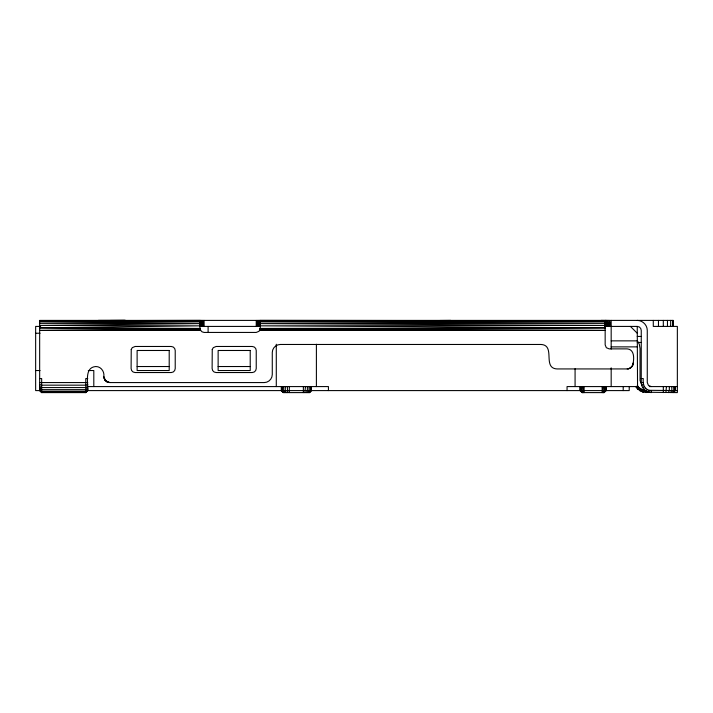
<?xml version="1.0" encoding="UTF-8"?>
<svg xmlns="http://www.w3.org/2000/svg" width="713" height="713" viewBox="0 0 713 713"><rect width="100%" height="100%" fill="white"/><g stroke="black" fill="none" stroke-linecap="round" stroke-linejoin="round"><path stroke-width="1.07" d="M605.159 326.42L605.364 320.404L605.382 326.42L605.961 320.404L606.041 326.42L606.923 320.404L607.084 326.42L608.171 320.404L608.296 326.42L609.615 320.404L609.695 326.42L611.175 320.404L611.175 349.085M39.661 327.837L200.086 328.426L200.148 329.121L39.661 330.431L200.62 330.431L200.148 329.121L39.661 327.837L200.086 325.841L39.661 325.413L200.086 323.604L39.661 323.346L200.086 321.875L39.661 321.75L200.086 320.779L39.661 320.743L200.086 320.404C200.237 324.032 198.169 331.991 204.096 332.436L256.234 332.436L259.069 331.26L260.245 328.426L605.159 327.837L260.245 325.841L605.159 325.422L260.245 323.604L605.159 323.346L260.245 321.875L605.159 321.75L260.245 320.779L605.159 320.743L260.245 320.404L260.245 330.315M260.245 328.426L259.71 330.431L605.159 330.431L260.183 329.121L605.159 327.837M673.339 326.42L673.339 320.404L39.661 320.404L39.661 390.59L41.666 392.596L85.783 392.596L87.788 390.59C88.225 383.184 84.027 367.382 95.809 366.527C100.988 366.446 104.633 371.651 103.831 376.553C103.768 379.771 106.629 382.64 109.847 382.569L264.256 382.569C268.551 382.596 272.304 378.844 272.277 374.548L272.277 352.489C272.25 348.194 276.002 344.441 280.298 344.468L540.989 344.468C555.98 345.163 542.04 368.238 557.031 368.933L627.217 368.933C629.526 368.96 631.736 367.516 632.689 365.421C634.062 359.869 635.105 349.504 627.217 348.88L609.169 348.88L606.335 347.703L605.159 344.869L605.159 320.404M633.233 362.917L632.431 365.929L630.042 368.229M260.192 329.085L260.013 329.771L605.159 330.431M304.914 392.596L305.431 386.58M602.672 392.596L603.189 386.58M665.906 392.596L666.423 386.58M604.874 326.42L637.244 326.42L639.249 326.955L640.72 328.426L641.254 330.431L641.254 382.569C641.281 386.999 644.409 391.081 648.687 392.257L649.204 390.314L677.35 390.59M633.099 364.2L632.03 366.527M306.367 392.596L307.374 390.59L307.374 386.58M603.153 392.596L604.161 390.59L604.161 386.58M668.331 392.596L669.329 390.59L669.329 386.58M646.263 391.25L647.27 389.512C643.358 387.364 642.876 382.551 643.26 378.558L641.254 378.558M307.615 392.596L309.032 390.59L309.032 386.58M603.572 392.596L604.989 390.59L604.989 386.58M670.398 392.596L671.824 390.59L671.824 386.58M580.097 386.58L580.097 390.59L582.093 392.596L604.161 392.596L606.157 389.512M632.431 365.929L630.221 368.131L628.287 368.844M653.286 320.404L653.286 326.42L677.35 326.42L677.35 392.596L642.957 392.186L637.556 389.075L638.83 387.498L637.244 385.323M308.569 392.596L310.307 390.59L310.307 386.58M603.884 392.596L605.622 390.59L605.622 386.58M671.994 392.596L673.732 390.59L673.732 386.58M85.578 392.596L87.512 390.59L87.512 386.58M309.175 392.596L311.109 390.59L311.109 386.58M604.089 392.596L606.023 390.59L606.023 386.58M673.001 392.596L674.935 390.59L674.935 386.58M644.195 389.654L645.613 388.237M673.339 392.596L675.345 390.59L675.345 386.58M87.788 390.314L85.783 392.257L41.666 392.257L39.661 390.314M604.161 392.177L606.157 390.59L606.157 386.58M87.788 389.512L85.783 391.25L41.666 391.25L39.661 389.512M87.788 388.237L85.783 389.654L41.666 389.654L39.661 388.237M642.6 387.587L644.338 386.58M646.067 392.596L646.067 390.59L642.957 392.186L643.402 390.234L637.244 386.58L567.058 386.58L567.058 390.59M87.788 386.58L85.783 387.578L41.666 387.578L39.661 386.58L39.937 390.59L41.871 392.596M630.221 368.131L627.217 368.933M641.593 385.163L643.536 384.646M87.788 384.646L85.783 385.163L41.666 385.163L39.661 384.646M110.301 320.494L125.417 320.404L98.287 320.404M439.912 320.494L450.75 320.404M39.661 330.431L200.326 329.798L200.139 329.085M40.668 326.42L35.65 326.42L35.65 390.59L40.668 390.59M200.086 326.42L260.245 326.42M35.65 333.238L40.071 333.238M637.244 336.447L641.254 336.447M611.175 340.859L637.244 340.859M637.244 342.463L641.361 342.463M611.175 346.875L637.244 346.875M137.119 366.527L169.204 366.527M218.133 366.527L250.218 366.527M35.65 370.537L40.035 370.537M88.305 370.537L93.804 370.537L93.804 386.58M39.661 378.558L41.666 378.558L41.666 392.596M87.788 378.558L85.783 378.558L85.783 392.596M39.661 382.569L87.788 382.569M641.254 382.569L643.26 382.569M87.503 386.58L328.426 386.58L328.426 390.59M649.302 386.58L677.35 386.58M86.326 390.59L629.222 390.59L629.222 386.58M124.632 320.467L99.267 320.52M601.148 320.404L608.706 320.494M635.648 386.58L637.556 389.075L640.934 389.173L640.051 390.982L643.402 390.234L646.067 390.59M637.244 320.404C642.609 320.369 647.306 325.066 647.27 330.431L647.27 382.569L648.447 385.403L651.281 386.58M648.687 392.257L651.281 392.596L651.281 390.59M109.847 382.569L105.595 380.804L103.831 376.553M108.777 382.48L106.843 381.767M647.27 389.512L649.204 390.314M107.021 381.865L104.633 379.557M630.426 326.42L637.244 333.238M582.164 392.596L580.23 390.59L580.23 386.58M283.507 392.596L281.573 390.59L281.573 386.58M582.369 392.596L580.632 390.59L580.632 386.58M284.113 392.596L282.375 390.59L282.375 386.58M641.816 384.815L640.051 380.564L640.051 348.479L639.329 344.361L638.073 341.875M582.681 392.596L581.264 390.59L581.264 386.58M285.066 392.596L283.649 390.59L283.649 386.58M105.034 380.163L103.964 377.837M583.1 392.596L582.093 390.59L582.093 386.58M286.314 392.596L285.316 390.59L285.316 386.58M583.582 392.596L583.065 386.58M287.767 392.596L287.25 386.58M637.556 389.075L637.244 326.42M672.653 320.404L672.653 326.42M670.657 320.404L670.657 326.42M667.466 320.404L667.466 326.42M663.313 320.404L663.313 326.42M663.313 386.58L663.313 392.596M658.473 320.404L658.473 326.42M623.207 386.58L623.207 390.59M611.175 367.828L611.175 386.58M602.146 386.58L602.146 392.596M584.107 386.58L584.107 392.596M575.079 368.755L575.079 386.58M316.394 344.245L316.394 386.58M311.385 386.58L311.385 390.59L309.38 392.596L283.311 392.596L281.305 390.59L281.305 386.58M303.364 386.58L303.364 392.596M289.326 386.58L289.326 392.596M276.288 344.245L276.288 386.58M260.111 320.404L260.111 326.42M259.71 320.404L259.71 326.42M259.069 320.404L259.069 326.42M258.24 320.404L258.24 326.42M257.268 320.404L257.268 326.42M256.234 320.404L256.234 326.42M208.107 326.42L208.107 332.267M204.096 320.404L204.096 326.42M203.062 320.404L203.062 326.42M202.091 320.404L202.091 326.42M201.262 320.404L201.262 326.42M200.62 320.404L200.62 326.42M200.219 320.404L200.219 326.42M131.237 349.45L131.103 368.532L131.638 370.537L133.108 372.008L135.113 372.543L171.209 372.543L173.214 372.008L174.685 370.537L175.22 368.532L175.22 350.484L174.685 348.479L173.214 347.008L171.209 346.473L135.113 346.473L132.279 347.65L131.237 349.45M212.251 349.45L212.118 368.532L212.652 370.537L214.123 372.008L216.128 372.543L252.224 372.543L254.229 372.008L255.7 370.537L256.234 368.532L256.234 350.484L255.7 348.479L254.229 347.008L252.224 346.473L216.128 346.473L213.294 347.65L212.251 349.45M311.385 390.314L309.38 392.596L311.385 390.314M169.204 350.484L137.119 350.484L137.119 370.537L169.204 370.537L169.204 350.484M250.218 350.484L218.133 350.484L218.133 370.537L250.218 370.537L250.218 350.484M582.093 392.177L580.097 390.314L582.093 392.177M283.311 392.177L281.305 390.314L283.311 392.177"/></g></svg>
